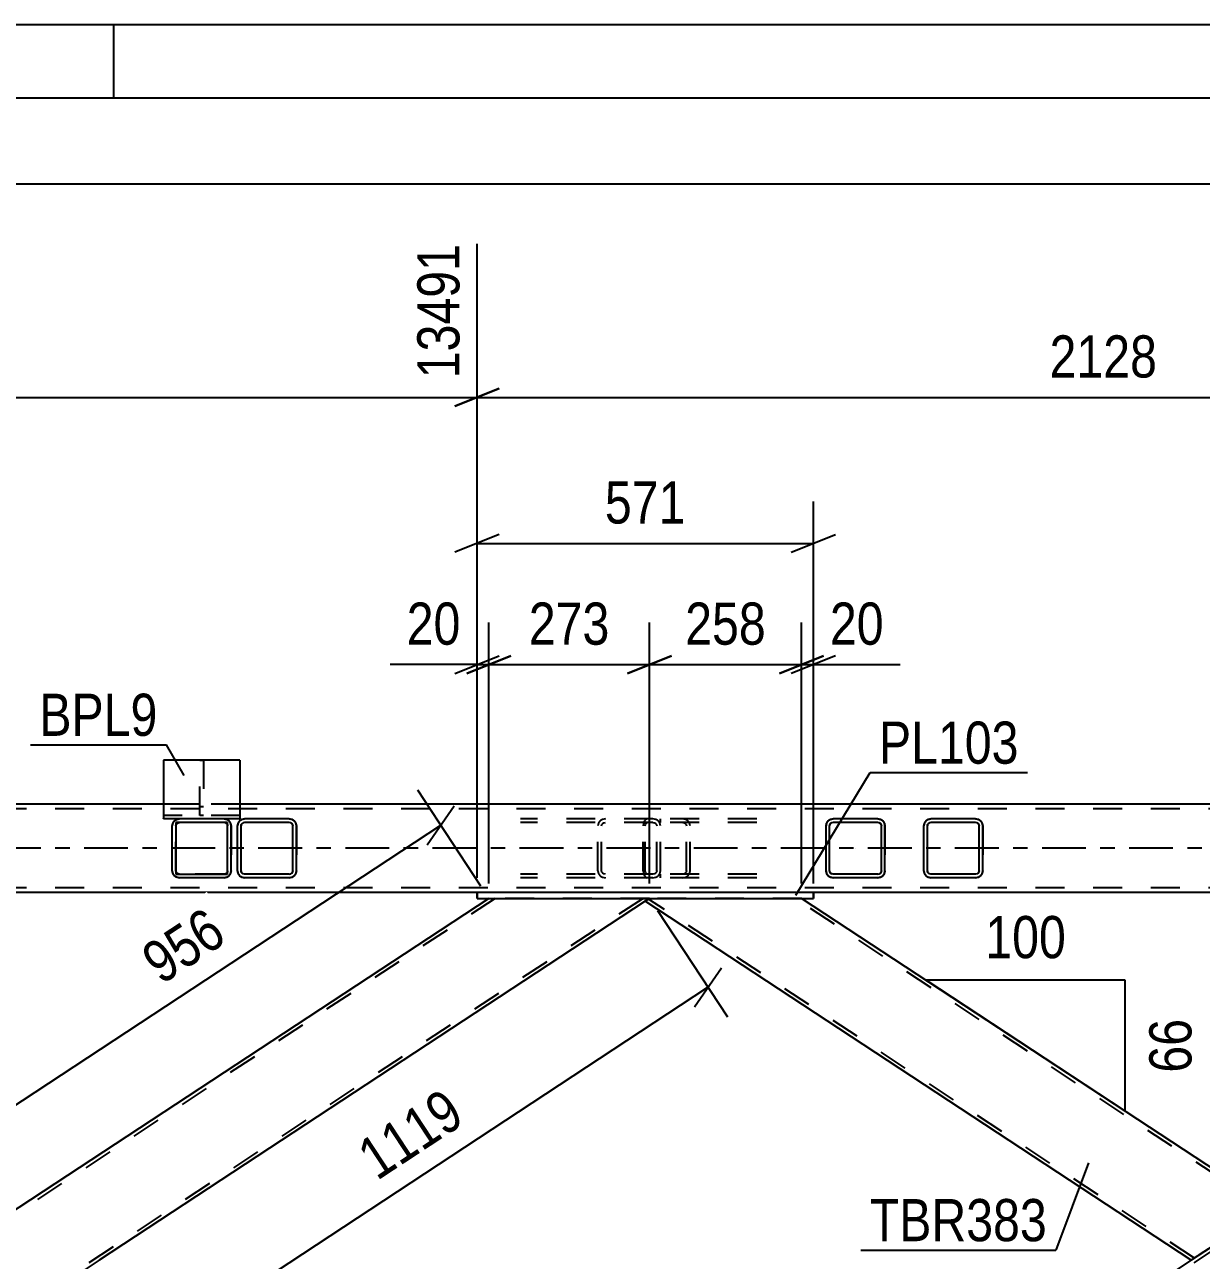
# Model space of a CAD drawing. Header units: millimetres. Extents: x -857 to 332, y -866 to -25.
# Drawn here: x -303.7 to -223.7, y -109 to -25.1 of the extents above; entities that cross this region are included whole.
import ezdxf

# ---------------------------------------------------------------- set-up
doc = ezdxf.new("R2010")
doc.units = ezdxf.units.MM
doc.linetypes.add('DXK_LINE_DOT2', pattern=[3.9198, 1.9599, -1.9599])
doc.linetypes.add('DXK_LINE_DOT3', pattern=[5.9187, 2.979, -0.9799, 0.9799, -0.9799])
doc.styles.add('Arial Narrow', font='ARIALN.TTF', dxfattribs={"height": 0.2})

# ---------------------------------------------------------------- blocks, each defined once
blk = doc.blocks.new('Unknown-570388934-1134')
at = {"color": 5, "linetype": 'Continuous'}
for p, q in [((332.353, -25.051), (-856.647, -25.051)), ((-297.647, -30.051), (-297.647, -25.051)), ((327.353, -30.051), (-851.647, -30.051))]:
    blk.add_line(p, q, dxfattribs=at)
blk = doc.blocks.new('Part-570388934-11995 - 11942')
at = {"color": 2, "linetype": 'Continuous'}
for p, q in [((-289.071, -75.03), (-294.271, -75.03)), ((-294.271, -75.03), (-294.271, -79.03)), ((-289.071, -75.03), (-289.071, -79.03)), ((-293.192, -79.03), (-294.271, -79.03)), ((-289.071, -79.03), (-290.149, -79.03)), ((-289.071, -79.03), (-289.071, -79.03))]:
    blk.add_line(p, q, dxfattribs=at)
at = {"color": 7, "linetype": 'DXK_LINE_DOT2'}
for p, q in [((-289.071, -78.79), (-294.271, -78.79)), ((-294.271, -78.79), (-294.271, -78.806)), ((-294.271, -78.806), (-294.271, -79.01)), ((-289.071, -78.79), (-289.071, -78.79)), ((-289.071, -78.79), (-289.071, -79.01)), ((-294.271, -79.03), (-294.271, -79.01)), ((-290.149, -79.03), (-293.192, -79.03)), ((-289.071, -79.03), (-289.071, -79.01)), ((-289.071, -79.03), (-289.071, -79.03))]:
    blk.add_line(p, q, dxfattribs=at)
blk = doc.blocks.new('Part-570388934-12036 - 11942')
at = {"color": 2, "linetype": 'Continuous'}
for p, q in [((-289.201, -79.326), (-289.237, -79.509)), ((-289.237, -82.549), (-289.237, -79.509)), ((-289.237, -79.509), (-289.237, -79.509)), ((-288.997, -79.509), (-288.979, -79.417)), ((-288.997, -82.549), (-288.997, -79.509)), ((-288.997, -79.509), (-288.997, -79.509)), ((-288.979, -79.417), (-288.927, -79.34)), ((-288.757, -79.029), (-288.941, -79.066)), ((-288.849, -79.288), (-288.927, -79.34)), ((-288.757, -79.269), (-288.849, -79.288)), ((-285.717, -79.029), (-288.757, -79.029)), ((-285.717, -79.269), (-288.757, -79.269)), ((-285.533, -79.066), (-285.717, -79.029)), ((-285.625, -79.288), (-285.717, -79.269)), ((-285.625, -79.288), (-285.547, -79.34)), ((-285.547, -79.34), (-285.495, -79.417)), ((-285.495, -79.417), (-285.477, -79.509)), ((-285.477, -82.549), (-285.477, -79.509)), ((-285.477, -79.509), (-285.477, -79.509)), ((-285.237, -79.509), (-285.274, -79.326)), ((-285.237, -82.549), (-285.237, -79.509)), ((-285.237, -79.509), (-285.237, -79.509)), ((-289.237, -82.549), (-289.237, -82.549)), ((-289.237, -82.549), (-289.201, -82.733)), ((-288.997, -82.549), (-288.997, -82.549)), ((-288.979, -82.641), (-288.997, -82.549)), ((-288.927, -82.719), (-288.979, -82.641)), ((-288.941, -82.993), (-288.757, -83.029)), ((-288.849, -82.771), (-288.927, -82.719)), ((-288.757, -82.789), (-288.849, -82.771)), ((-285.717, -82.789), (-288.757, -82.789)), ((-285.717, -83.029), (-288.757, -83.029)), ((-285.717, -82.789), (-285.625, -82.771)), ((-285.717, -83.029), (-285.533, -82.993)), ((-285.625, -82.771), (-285.547, -82.719)), ((-285.495, -82.641), (-285.547, -82.719)), ((-285.477, -82.549), (-285.495, -82.641)), ((-285.477, -82.549), (-285.477, -82.549)), ((-285.274, -82.733), (-285.237, -82.549)), ((-285.237, -82.549), (-285.237, -82.549))]:
    blk.add_line(p, q, dxfattribs=at)
at = {"color": 7, "linetype": 'DXK_LINE_DOT2'}
for p, q in [((-289.237, -79.509), (-289.201, -79.326)), ((-289.237, -82.549), (-289.237, -79.509)), ((-288.979, -79.417), (-288.997, -79.509)), ((-288.997, -82.549), (-288.997, -79.509)), ((-288.927, -79.34), (-288.979, -79.417)), ((-288.941, -79.066), (-288.757, -79.029)), ((-288.849, -79.288), (-288.849, -79.288)), ((-288.757, -79.269), (-288.757, -79.269)), ((-285.717, -79.029), (-285.533, -79.066)), ((-285.625, -79.288), (-285.625, -79.288)), ((-285.547, -79.34), (-285.625, -79.288)), ((-285.495, -79.417), (-285.547, -79.34)), ((-285.477, -79.509), (-285.495, -79.417)), ((-285.477, -82.549), (-285.477, -79.509)), ((-285.274, -79.326), (-285.237, -79.509)), ((-285.237, -79.509), (-285.237, -82.549)), ((-289.201, -82.733), (-289.237, -82.549)), ((-288.997, -82.549), (-288.979, -82.641)), ((-288.979, -82.641), (-288.927, -82.719)), ((-288.757, -83.029), (-288.941, -82.993)), ((-288.927, -82.719), (-288.849, -82.771)), ((-288.757, -82.789), (-288.757, -82.789)), ((-285.533, -82.993), (-285.717, -83.029)), ((-285.625, -82.771), (-285.625, -82.771)), ((-285.547, -82.719), (-285.495, -82.641)), ((-285.547, -82.719), (-285.547, -82.719)), ((-285.495, -82.641), (-285.477, -82.549)), ((-285.237, -82.549), (-285.274, -82.733))]:
    blk.add_line(p, q, dxfattribs=at)
at = {"color": 7, "linetype": 'DXK_LINE_DOT3'}
blk.add_line((-287.237, -81.029), (-287.237, -81.029), dxfattribs=at)
at = {"color": 2, "linetype": 'Continuous'}
for centre, start, end in [((-288.757, -79.509), 112.5, 157.5), ((-285.717, -79.509), 22.5, 67.5), ((-288.757, -82.549), 202.5, 247.5), ((-285.717, -82.549), 292.5, 337.5)]:
    blk.add_arc(centre, 0.48, start, end, dxfattribs=at)
at = {"color": 7, "linetype": 'DXK_LINE_DOT2'}
for centre, start, end in [((-288.757, -79.509), 112.5, 157.5), ((-285.717, -79.509), 22.5, 67.5), ((-288.757, -82.549), 202.5, 247.5), ((-285.717, -82.549), 292.5, 337.5)]:
    blk.add_arc(centre, 0.48, start, end, dxfattribs=at)
blk = doc.blocks.new('Part-570388934-12037 - 11942')
at = {"color": 2, "linetype": 'Continuous'}
for p, q in [((-242.553, -79.326), (-242.59, -79.509)), ((-242.59, -82.549), (-242.59, -79.509)), ((-242.59, -79.509), (-242.59, -79.509)), ((-242.35, -79.509), (-242.332, -79.418)), ((-242.35, -82.549), (-242.35, -79.509)), ((-242.35, -79.509), (-242.35, -79.509)), ((-242.332, -79.418), (-242.28, -79.34)), ((-242.11, -79.029), (-242.294, -79.066)), ((-242.28, -79.34), (-242.202, -79.288)), ((-242.11, -79.269), (-242.202, -79.288)), ((-239.07, -79.029), (-242.11, -79.029)), ((-239.07, -79.269), (-242.11, -79.269)), ((-238.886, -79.066), (-239.07, -79.029)), ((-238.978, -79.288), (-239.07, -79.269)), ((-238.978, -79.288), (-238.9, -79.34)), ((-238.9, -79.34), (-238.848, -79.418)), ((-238.848, -79.418), (-238.83, -79.509)), ((-238.83, -82.549), (-238.83, -79.509)), ((-238.83, -79.509), (-238.83, -79.509)), ((-238.59, -79.509), (-238.626, -79.326)), ((-238.59, -82.549), (-238.59, -79.509)), ((-238.59, -79.509), (-238.59, -79.509)), ((-242.59, -82.549), (-242.59, -82.549)), ((-242.59, -82.549), (-242.553, -82.733)), ((-242.35, -82.549), (-242.35, -82.549)), ((-242.332, -82.641), (-242.35, -82.549)), ((-242.28, -82.719), (-242.332, -82.641)), ((-242.294, -82.993), (-242.11, -83.029)), ((-242.202, -82.771), (-242.28, -82.719)), ((-242.11, -82.789), (-242.202, -82.771)), ((-239.07, -82.789), (-242.11, -82.789)), ((-239.07, -83.029), (-242.11, -83.029)), ((-238.978, -82.771), (-239.07, -82.789)), ((-239.07, -83.029), (-238.886, -82.993)), ((-238.9, -82.719), (-238.978, -82.771)), ((-238.848, -82.641), (-238.9, -82.719)), ((-238.83, -82.549), (-238.848, -82.641)), ((-238.83, -82.549), (-238.83, -82.549)), ((-238.626, -82.733), (-238.59, -82.549)), ((-238.59, -82.549), (-238.59, -82.549))]:
    blk.add_line(p, q, dxfattribs=at)
at = {"color": 7, "linetype": 'DXK_LINE_DOT2'}
for p, q in [((-242.59, -79.509), (-242.553, -79.326)), ((-242.59, -82.549), (-242.59, -79.509)), ((-242.332, -79.418), (-242.35, -79.509)), ((-242.35, -82.549), (-242.35, -79.509)), ((-242.28, -79.34), (-242.332, -79.418)), ((-242.294, -79.066), (-242.11, -79.029)), ((-242.202, -79.288), (-242.28, -79.34)), ((-242.11, -79.269), (-242.11, -79.269)), ((-239.07, -79.029), (-238.886, -79.066)), ((-238.978, -79.288), (-238.978, -79.288)), ((-238.9, -79.34), (-238.978, -79.288)), ((-238.848, -79.418), (-238.9, -79.34)), ((-238.83, -79.509), (-238.848, -79.418)), ((-238.83, -82.549), (-238.83, -79.509)), ((-238.626, -79.326), (-238.59, -79.509)), ((-238.59, -79.509), (-238.59, -82.549)), ((-242.553, -82.733), (-242.59, -82.549)), ((-242.35, -82.549), (-242.332, -82.641)), ((-242.332, -82.641), (-242.28, -82.719)), ((-242.11, -83.029), (-242.294, -82.993)), ((-242.28, -82.719), (-242.202, -82.771)), ((-242.11, -82.789), (-242.11, -82.789)), ((-238.886, -82.993), (-239.07, -83.029)), ((-238.978, -82.771), (-238.9, -82.719)), ((-238.978, -82.771), (-238.978, -82.771)), ((-238.9, -82.719), (-238.848, -82.641)), ((-238.848, -82.641), (-238.83, -82.549)), ((-238.59, -82.549), (-238.626, -82.733))]:
    blk.add_line(p, q, dxfattribs=at)
at = {"color": 2, "linetype": 'Continuous'}
for centre, start, end in [((-242.11, -79.509), 112.5, 157.5), ((-239.07, -79.509), 22.5, 67.5), ((-242.11, -82.549), 202.5, 247.5), ((-239.07, -82.549), 292.5, 337.5)]:
    blk.add_arc(centre, 0.48, start, end, dxfattribs=at)
at = {"color": 7, "linetype": 'DXK_LINE_DOT2'}
for centre, start, end in [((-242.11, -79.509), 112.5, 157.5), ((-239.07, -79.509), 22.5, 67.5), ((-242.11, -82.549), 202.5, 247.5), ((-239.07, -82.549), 292.5, 337.5)]:
    blk.add_arc(centre, 0.48, start, end, dxfattribs=at)
blk = doc.blocks.new('Part-570388934-12042 - 11942')
at = {"color": 2, "linetype": 'Continuous'}
for p, q in [((-289.911, -79.269), (-293.431, -79.269)), ((-293.431, -79.269), (-293.431, -82.789)), ((-289.911, -82.789), (-289.911, -79.269)), ((-293.431, -82.789), (-289.911, -82.789))]:
    blk.add_line(p, q, dxfattribs=at)
blk = doc.blocks.new('Part-570388934-12085 - 11942')
at = {"color": 2, "linetype": 'Continuous'}
for p, q in [((-293.634, -79.326), (-293.671, -79.509)), ((-293.671, -82.549), (-293.671, -79.509)), ((-293.671, -79.509), (-293.671, -79.509)), ((-293.191, -79.029), (-293.374, -79.066)), ((-290.151, -79.029), (-293.191, -79.029)), ((-289.967, -79.066), (-290.151, -79.029)), ((-289.671, -79.509), (-289.707, -79.326)), ((-289.671, -82.549), (-289.671, -79.509)), ((-289.671, -79.509), (-289.671, -79.509)), ((-293.671, -82.549), (-293.671, -82.549)), ((-293.671, -82.549), (-293.634, -82.733)), ((-293.374, -82.993), (-293.191, -83.029)), ((-290.151, -83.029), (-293.191, -83.029)), ((-290.151, -83.029), (-289.967, -82.993)), ((-289.707, -82.733), (-289.671, -82.549)), ((-289.671, -82.549), (-289.671, -82.549))]:
    blk.add_line(p, q, dxfattribs=at)
at = {"color": 7, "linetype": 'DXK_LINE_DOT2'}
for p, q in [((-293.671, -79.509), (-293.634, -79.326)), ((-293.671, -82.549), (-293.671, -79.509)), ((-293.431, -79.509), (-293.412, -79.418)), ((-293.412, -79.418), (-293.431, -79.509)), ((-293.431, -82.549), (-293.431, -79.509)), ((-293.431, -79.509), (-293.431, -79.509)), ((-293.431, -82.549), (-293.431, -79.509)), ((-293.412, -79.418), (-293.36, -79.34)), ((-293.36, -79.34), (-293.412, -79.418)), ((-293.374, -79.066), (-293.191, -79.029)), ((-293.36, -79.34), (-293.282, -79.288)), ((-293.282, -79.288), (-293.36, -79.34)), ((-293.282, -79.288), (-293.191, -79.269)), ((-290.151, -79.269), (-293.191, -79.269)), ((-290.151, -79.029), (-289.967, -79.066)), ((-290.059, -79.288), (-290.151, -79.269)), ((-290.059, -79.288), (-289.981, -79.34)), ((-289.981, -79.34), (-290.059, -79.288)), ((-289.981, -79.34), (-289.929, -79.418)), ((-289.929, -79.418), (-289.981, -79.34)), ((-289.929, -79.418), (-289.911, -79.509)), ((-289.911, -79.509), (-289.929, -79.418)), ((-289.911, -82.549), (-289.911, -79.509)), ((-289.911, -79.509), (-289.911, -79.509)), ((-289.911, -82.549), (-289.911, -79.509)), ((-289.707, -79.326), (-289.671, -79.509)), ((-289.671, -79.509), (-289.671, -82.549)), ((-293.634, -82.733), (-293.671, -82.549)), ((-293.431, -82.549), (-293.431, -82.549)), ((-293.412, -82.641), (-293.431, -82.549)), ((-293.431, -82.549), (-293.412, -82.641)), ((-293.36, -82.719), (-293.412, -82.641)), ((-293.412, -82.641), (-293.36, -82.719)), ((-293.191, -83.029), (-293.374, -82.993)), ((-293.282, -82.771), (-293.36, -82.719)), ((-293.36, -82.719), (-293.282, -82.771)), ((-293.191, -82.789), (-293.282, -82.771)), ((-290.151, -82.789), (-293.191, -82.789)), ((-290.059, -82.771), (-290.151, -82.789)), ((-289.967, -82.993), (-290.151, -83.029)), ((-289.981, -82.719), (-290.059, -82.771)), ((-290.059, -82.771), (-289.981, -82.719)), ((-289.929, -82.641), (-289.981, -82.719)), ((-289.981, -82.719), (-289.929, -82.641)), ((-289.911, -82.549), (-289.929, -82.641)), ((-289.929, -82.641), (-289.911, -82.549)), ((-289.911, -82.549), (-289.911, -82.549)), ((-289.671, -82.549), (-289.707, -82.733))]:
    blk.add_line(p, q, dxfattribs=at)
at = {"color": 7, "linetype": 'DXK_LINE_DOT3'}
blk.add_line((-291.671, -81.029), (-291.671, -81.029), dxfattribs=at)
at = {"color": 2, "linetype": 'Continuous'}
for centre, start, end in [((-293.191, -79.509), 112.5, 157.5), ((-290.151, -79.509), 22.5, 67.5), ((-293.191, -82.549), 202.5, 247.5), ((-290.151, -82.549), 292.5, 337.5)]:
    blk.add_arc(centre, 0.48, start, end, dxfattribs=at)
at = {"color": 7, "linetype": 'DXK_LINE_DOT2'}
for centre, start, end in [((-293.191, -79.509), 112.5, 157.5), ((-290.151, -79.509), 22.5, 67.5), ((-293.191, -82.549), 202.5, 247.5), ((-290.151, -82.549), 292.5, 337.5)]:
    blk.add_arc(centre, 0.48, start, end, dxfattribs=at)
blk = doc.blocks.new('Part-570388934-12153 - 11942')
at = {"color": 2, "linetype": 'Continuous'}
for p, q in [((-272.957, -84.429), (-272.957, -84.029)), ((-272.957, -84.029), (-272.957, -84.029)), ((-250.1, -84.029), (-272.957, -84.029)), ((-272.957, -84.429), (-272.957, -84.429)), ((-272.957, -84.429), (-250.1, -84.429)), ((-250.1, -84.029), (-250.1, -84.429))]:
    blk.add_line(p, q, dxfattribs=at)
at = {"color": 7, "linetype": 'DXK_LINE_DOT2'}
for p, q in [((-272.957, -84.029), (-272.957, -84.429)), ((-250.1, -84.029), (-250.1, -84.029)), ((-250.1, -84.429), (-250.1, -84.029)), ((-250.1, -84.429), (-250.1, -84.429))]:
    blk.add_line(p, q, dxfattribs=at)
blk = doc.blocks.new('Part-570388934-12427 - 11942')
at = {"color": 7, "linetype": 'DXK_LINE_DOT2'}
for p, q in [((-261.637, -79.326), (-261.658, -79.509)), ((-261.658, -82.549), (-261.658, -79.509)), ((-261.579, -79.17), (-261.637, -79.326)), ((-261.492, -79.066), (-261.579, -79.17)), ((-261.523, -79.509), (-261.513, -79.417)), ((-261.523, -82.549), (-261.523, -79.509)), ((-261.513, -79.417), (-261.484, -79.34)), ((-261.389, -79.029), (-261.492, -79.066)), ((-261.484, -79.34), (-261.44, -79.288)), ((-261.44, -79.288), (-261.389, -79.269)), ((-253.946, -79.029), (-261.389, -79.029)), ((-253.946, -79.269), (-261.389, -79.269)), ((-260.491, -79.269), (-260.491, -79.029)), ((-258.789, -79.066), (-258.982, -79.029)), ((-258.982, -79.269), (-258.885, -79.288)), ((-258.885, -79.288), (-258.804, -79.34)), ((-258.804, -79.34), (-258.749, -79.417)), ((-258.749, -79.417), (-258.73, -79.509)), ((-258.73, -82.549), (-258.73, -79.509)), ((-258.478, -79.509), (-258.516, -79.326)), ((-258.478, -82.549), (-258.478, -79.509)), ((-261.658, -82.549), (-261.637, -82.733)), ((-261.637, -82.733), (-261.579, -82.889)), ((-261.579, -82.889), (-261.492, -82.993)), ((-261.513, -82.641), (-261.523, -82.549)), ((-261.484, -82.719), (-261.513, -82.641)), ((-261.492, -82.993), (-261.389, -83.029)), ((-261.44, -82.771), (-261.484, -82.719)), ((-261.389, -82.789), (-261.44, -82.771)), ((-253.946, -82.789), (-261.389, -82.789)), ((-253.946, -83.029), (-261.389, -83.029)), ((-260.491, -83.029), (-260.491, -82.789)), ((-258.885, -82.771), (-258.982, -82.789)), ((-258.982, -83.029), (-258.789, -82.993)), ((-258.804, -82.719), (-258.885, -82.771)), ((-258.749, -82.641), (-258.804, -82.719)), ((-258.73, -82.549), (-258.749, -82.641)), ((-258.516, -82.733), (-258.478, -82.549))]:
    blk.add_line(p, q, dxfattribs=at)
for centre, start, end in [((-258.967, -79.525), 23.89517, 68.84872), ((-258.967, -82.533), 291.15128, 336.10483)]:
    blk.add_arc(centre, 0.492, start, end, dxfattribs=at)
blk = doc.blocks.new('Part-570388934-12405 - 11942')
at = {"color": 7, "linetype": 'DXK_LINE_DOT2'}
for p, q in [((-186.585, -84.429), (-262.9, -134.628)), ((-176.541, -84.429), (-252.856, -134.628)), ((-176.104, -84.429), (-187.022, -84.429)), ((-187.022, -84.429), (-187.022, -84.429)), ((-176.104, -84.429), (-176.104, -84.429)), ((-176.104, -84.429), (-176.104, -84.429)), ((-218.961, -105.438), (-224.42, -109.029)), ((-213.502, -109.029), (-218.961, -112.62)), ((-261.528, -133.438), (-263.337, -134.628)), ((-263.337, -134.628), (-263.337, -134.628)), ((-263.337, -134.628), (-252.419, -134.628))]:
    blk.add_line(p, q, dxfattribs=at)
at = {"color": 2, "linetype": 'Continuous'}
for p, q in [((-187.022, -84.429), (-218.961, -105.438)), ((-176.104, -84.429), (-213.502, -109.029)), ((-224.42, -109.029), (-261.528, -133.438)), ((-218.961, -112.62), (-252.419, -134.628))]:
    blk.add_line(p, q, dxfattribs=at)
blk = doc.blocks.new('Part-570388934-12272 - 11942')
at = {"color": 2, "linetype": 'Continuous'}
for p, q in [((-261.528, -84.62), (-261.495, -84.598)), ((-224.42, -109.029), (-261.528, -84.62)), ((-261.239, -84.429), (-261.495, -84.598)), ((-261.253, -84.429), (-261.293, -84.465)), ((-218.961, -105.438), (-250.9, -84.429)), ((-218.961, -105.438), (-224.42, -109.029))]:
    blk.add_line(p, q, dxfattribs=at)
at = {"color": 7, "linetype": 'DXK_LINE_DOT2'}
for p, q in [((-261.495, -84.598), (-261.528, -84.62)), ((-224.201, -108.885), (-261.31, -84.476)), ((-250.9, -84.429), (-261.253, -84.429)), ((-261.253, -84.429), (-261.253, -84.429)), ((-261.239, -84.429), (-261.239, -84.429)), ((-219.179, -105.582), (-251.336, -84.429)), ((-219.397, -105.725), (-219.397, -105.725)), ((-219.397, -105.725), (-219.397, -105.725)), ((-219.23, -105.616), (-219.179, -105.582)), ((-219.179, -105.582), (-219.23, -105.616)), ((-219.23, -105.616), (-219.23, -105.616)), ((-219.089, -105.522), (-219.089, -105.522)), ((-218.994, -105.46), (-218.994, -105.46))]:
    blk.add_line(p, q, dxfattribs=at)
blk = doc.blocks.new('Part-570388934-12418 - 11942')
at = {"color": 7, "linetype": 'DXK_LINE_DOT2'}
for p, q in [((-261.001, -79.029), (-270.016, -79.029)), ((-261.001, -79.269), (-270.016, -79.269)), ((-264.708, -79.326), (-264.747, -79.509)), ((-264.747, -82.549), (-264.747, -79.509)), ((-264.492, -79.509), (-264.472, -79.417)), ((-264.492, -82.549), (-264.492, -79.509)), ((-264.472, -79.417), (-264.417, -79.34)), ((-264.237, -79.029), (-264.432, -79.066)), ((-264.417, -79.34), (-264.334, -79.288)), ((-264.334, -79.288), (-264.237, -79.269)), ((-260.806, -79.066), (-261.001, -79.029)), ((-261.001, -79.269), (-260.904, -79.288)), ((-260.904, -79.288), (-260.821, -79.34)), ((-260.821, -79.34), (-260.765, -79.417)), ((-260.765, -79.417), (-260.746, -79.509)), ((-260.746, -82.549), (-260.746, -79.509)), ((-260.491, -79.509), (-260.529, -79.326)), ((-260.491, -82.549), (-260.491, -79.509)), ((-261.001, -82.789), (-270.016, -82.789)), ((-261.001, -83.029), (-270.016, -83.029)), ((-264.747, -82.549), (-264.708, -82.733)), ((-264.472, -82.641), (-264.492, -82.549)), ((-264.417, -82.719), (-264.472, -82.641)), ((-264.432, -82.993), (-264.237, -83.029)), ((-264.334, -82.771), (-264.417, -82.719)), ((-264.237, -82.789), (-264.334, -82.771)), ((-260.904, -82.771), (-261.001, -82.789)), ((-261.001, -83.029), (-260.806, -82.993)), ((-260.821, -82.719), (-260.904, -82.771)), ((-260.765, -82.641), (-260.821, -82.719)), ((-260.746, -82.549), (-260.765, -82.641)), ((-260.529, -82.733), (-260.491, -82.549))]:
    blk.add_line(p, q, dxfattribs=at)
for centre, start, end in [((-264.256, -79.53), 110.75832, 155.68004), ((-260.982, -79.53), 24.31996, 69.24168), ((-264.256, -82.528), 204.31996, 249.24168), ((-260.982, -82.528), 290.75832, 335.68004)]:
    blk.add_arc(centre, 0.496, start, end, dxfattribs=at)
blk = doc.blocks.new('Part-570388934-12457 - 11942')
at = {"color": 2, "linetype": 'Continuous'}
for p, q in [((-249.201, -79.326), (-249.237, -79.509)), ((-249.237, -82.549), (-249.237, -79.509)), ((-249.237, -79.509), (-249.237, -79.509)), ((-248.997, -79.509), (-248.979, -79.417)), ((-248.997, -82.549), (-248.997, -79.509)), ((-248.997, -79.509), (-248.997, -79.509)), ((-248.979, -79.417), (-248.927, -79.34)), ((-248.757, -79.029), (-248.941, -79.066)), ((-248.849, -79.288), (-248.927, -79.34)), ((-248.757, -79.269), (-248.849, -79.288)), ((-245.717, -79.029), (-248.757, -79.029)), ((-245.717, -79.269), (-248.757, -79.269)), ((-245.533, -79.066), (-245.717, -79.029)), ((-245.625, -79.288), (-245.717, -79.269)), ((-245.625, -79.288), (-245.547, -79.34)), ((-245.547, -79.34), (-245.495, -79.417)), ((-245.495, -79.417), (-245.477, -79.509)), ((-245.477, -82.549), (-245.477, -79.509)), ((-245.477, -79.509), (-245.477, -79.509)), ((-245.237, -79.509), (-245.274, -79.326)), ((-245.237, -82.549), (-245.237, -79.509)), ((-245.237, -79.509), (-245.237, -79.509)), ((-249.237, -82.549), (-249.237, -82.549)), ((-249.237, -82.549), (-249.201, -82.733)), ((-248.997, -82.549), (-248.997, -82.549)), ((-248.979, -82.641), (-248.997, -82.549)), ((-248.927, -82.719), (-248.979, -82.641)), ((-248.941, -82.993), (-248.757, -83.029)), ((-248.849, -82.771), (-248.927, -82.719)), ((-248.757, -82.789), (-248.849, -82.771)), ((-245.717, -82.789), (-248.757, -82.789)), ((-245.717, -83.029), (-248.757, -83.029)), ((-245.717, -82.789), (-245.625, -82.771)), ((-245.717, -83.029), (-245.533, -82.993)), ((-245.625, -82.771), (-245.547, -82.719)), ((-245.495, -82.641), (-245.547, -82.719)), ((-245.477, -82.549), (-245.495, -82.641)), ((-245.477, -82.549), (-245.477, -82.549)), ((-245.274, -82.733), (-245.237, -82.549)), ((-245.237, -82.549), (-245.237, -82.549))]:
    blk.add_line(p, q, dxfattribs=at)
at = {"color": 7, "linetype": 'DXK_LINE_DOT2'}
for p, q in [((-249.237, -79.509), (-249.201, -79.326)), ((-249.237, -82.549), (-249.237, -79.509)), ((-248.979, -79.417), (-248.997, -79.509)), ((-248.997, -82.549), (-248.997, -79.509)), ((-248.927, -79.34), (-248.979, -79.417)), ((-248.941, -79.066), (-248.757, -79.029)), ((-248.849, -79.288), (-248.849, -79.288)), ((-248.757, -79.269), (-248.757, -79.269)), ((-245.717, -79.029), (-245.533, -79.066)), ((-245.625, -79.288), (-245.625, -79.288)), ((-245.547, -79.34), (-245.625, -79.288)), ((-245.495, -79.417), (-245.547, -79.34)), ((-245.477, -79.509), (-245.495, -79.417)), ((-245.477, -82.549), (-245.477, -79.509)), ((-245.274, -79.326), (-245.237, -79.509)), ((-245.237, -79.509), (-245.237, -82.549)), ((-249.201, -82.733), (-249.237, -82.549)), ((-248.997, -82.549), (-248.979, -82.641)), ((-248.979, -82.641), (-248.927, -82.719)), ((-248.757, -83.029), (-248.941, -82.993)), ((-248.927, -82.719), (-248.849, -82.771)), ((-248.757, -82.789), (-248.757, -82.789)), ((-245.533, -82.993), (-245.717, -83.029)), ((-245.625, -82.771), (-245.625, -82.771)), ((-245.547, -82.719), (-245.495, -82.641)), ((-245.547, -82.719), (-245.547, -82.719)), ((-245.495, -82.641), (-245.477, -82.549)), ((-245.237, -82.549), (-245.274, -82.733))]:
    blk.add_line(p, q, dxfattribs=at)
at = {"color": 7, "linetype": 'DXK_LINE_DOT3'}
blk.add_line((-247.237, -81.029), (-247.237, -81.029), dxfattribs=at)
at = {"color": 2, "linetype": 'Continuous'}
for centre, start, end in [((-248.757, -79.509), 112.5, 157.5), ((-245.717, -79.509), 22.5, 67.5), ((-248.757, -82.549), 202.5, 247.5), ((-245.717, -82.549), 292.5, 337.5)]:
    blk.add_arc(centre, 0.48, start, end, dxfattribs=at)
at = {"color": 7, "linetype": 'DXK_LINE_DOT2'}
for centre, start, end in [((-248.757, -79.509), 112.5, 157.5), ((-245.717, -79.509), 22.5, 67.5), ((-248.757, -82.549), 202.5, 247.5), ((-245.717, -82.549), 292.5, 337.5)]:
    blk.add_arc(centre, 0.48, start, end, dxfattribs=at)
blk = doc.blocks.new('Part-570388934-12494 - 11942')
at = {"color": 7, "linetype": 'DXK_LINE_DOT2'}
for p, q in [((-271.72, -84.429), (-348.035, -134.628)), ((-261.675, -84.429), (-337.991, -134.628)), ((-261.239, -84.429), (-272.157, -84.429)), ((-272.157, -84.429), (-272.157, -84.429)), ((-261.239, -84.429), (-261.528, -84.62)), ((-261.239, -84.429), (-261.239, -84.429)), ((-304.096, -105.438), (-309.555, -109.029)), ((-298.637, -109.029), (-304.096, -112.62)), ((-348.472, -134.628), (-346.663, -133.438)), ((-348.472, -134.628), (-348.472, -134.628)), ((-348.472, -134.628), (-337.554, -134.628))]:
    blk.add_line(p, q, dxfattribs=at)
at = {"color": 2, "linetype": 'Continuous'}
for p, q in [((-272.157, -84.429), (-304.096, -105.438)), ((-261.528, -84.62), (-298.637, -109.029)), ((-309.555, -109.029), (-346.663, -133.438)), ((-304.096, -112.62), (-337.554, -134.628))]:
    blk.add_line(p, q, dxfattribs=at)
blk = doc.blocks.new('Part-570388934-12505 - 11942')
at = {"color": 7, "linetype": 'DXK_LINE_DOT2'}
for p, q in [((-154.637, -78.029), (-778.334, -78.029)), ((-289.071, -78.029), (-294.271, -78.029)), ((-154.637, -78.349), (-812.613, -78.349)), ((-154.637, -83.709), (-812.613, -83.709)), ((-250.1, -84.029), (-272.957, -84.029))]:
    blk.add_line(p, q, dxfattribs=at)
at = {"color": 2, "linetype": 'Continuous'}
for p, q in [((-294.271, -78.029), (-442.312, -78.029)), ((-154.637, -78.029), (-289.071, -78.029)), ((-272.957, -84.029), (-335.235, -84.029)), ((-187.822, -84.029), (-250.1, -84.029))]:
    blk.add_line(p, q, dxfattribs=at)
at = {"color": 7, "linetype": 'DXK_LINE_DOT3'}
blk.add_line((-154.637, -81.029), (-812.613, -81.029), dxfattribs=at)
blk = doc.blocks.new('Part-570388934-12515 - 11942')
at = {"color": 7, "linetype": 'DXK_LINE_DOT2'}
for p, q in [((-291.789, -78.79), (-291.789, -75.03)), ((-291.789, -75.03), (-291.549, -75.03)), ((-291.549, -75.03), (-291.549, -78.79)), ((-291.789, -78.19), (-291.549, -78.19)), ((-291.549, -78.79), (-291.789, -78.79))]:
    blk.add_line(p, q, dxfattribs=at)
blk = doc.blocks.new('StraightDimension-570388934-13016 - 11942')
at = {"color": 7, "linetype": 'Continuous'}
for p, q in [((-272.706, -83.594), (-276.994, -77.075)), ((-276.351, -80.782), (-274.504, -78.131)), ((-307.367, -100.465), (-275.428, -79.456)), ((-304.645, -104.603), (-308.933, -98.084)), ((-306.443, -99.14), (-308.29, -101.791))]:
    blk.add_line(p, q, dxfattribs=at)
at = {"color": 0}
blk.add_wipeout([(-289.017, -87.498), (-291.325, -83.989), (-296.91, -87.662), (-294.602, -91.171)], dxfattribs=at)
at = {"color": 3, "style": 'Arial Narrow'}
blk.add_text('956', height=2.8633, rotation=33.33468, dxfattribs=at).set_placement((-294.43, -90.34))
blk = doc.blocks.new('AngleDimension-570388934-12569 - 11942')
at = {"color": 7, "linetype": 'Continuous'}
for p, q in [((-238.55, -92.553), (-242.438, -89.995)), ((-228.903, -89.995), (-242.438, -89.995)), ((-228.903, -98.898), (-242.438, -89.995)), ((-228.903, -98.898), (-228.903, -89.995))]:
    blk.add_line(p, q, dxfattribs=at)
at = {"color": 0}
for points in [[(-232.328, -89.095), (-232.328, -84.895), (-239.013, -84.895), (-239.013, -89.095)], [(-223.803, -92.019), (-228.003, -92.019), (-228.003, -96.875), (-223.803, -96.875)]]:
    blk.add_wipeout(points, dxfattribs=at)
at = {"color": 3, "style": 'Arial Narrow'}
blk.add_text('100', height=2.8633, dxfattribs=at).set_placement((-238.413, -88.495))
blk.add_text('66', height=2.8633, rotation=90.00021, dxfattribs=at).set_placement((-224.403, -96.275))
blk = doc.blocks.new('StraightDimension-570388934-13070 - 11942')
at = {"color": 7, "linetype": 'Continuous'}
for p, q in [((-261.239, -83.429), (-261.239, -65.688)), ((-250.9, -83.429), (-250.9, -65.688)), ((-262.739, -69.138), (-259.739, -67.938)), ((-249.4, -67.938), (-252.4, -69.138)), ((-261.239, -68.538), (-250.9, -68.538))]:
    blk.add_line(p, q, dxfattribs=at)
at = {"color": 0}
blk.add_wipeout([(-252.727, -67.788), (-252.727, -63.588), (-259.411, -63.588), (-259.411, -67.788)], dxfattribs=at)
at = {"color": 3, "style": 'Arial Narrow'}
blk.add_text('258', height=2.8633, dxfattribs=at).set_placement((-258.811, -67.188))
blk = doc.blocks.new('StraightDimension-570388934-13062 - 11942')
at = {"color": 7, "linetype": 'Continuous'}
for p, q in [((-272.157, -83.429), (-272.157, -65.688)), ((-261.239, -83.429), (-261.239, -65.688)), ((-273.657, -69.138), (-270.657, -67.938)), ((-259.739, -67.938), (-262.739, -69.138)), ((-272.157, -68.538), (-261.239, -68.538))]:
    blk.add_line(p, q, dxfattribs=at)
at = {"color": 0}
blk.add_wipeout([(-263.355, -67.788), (-263.355, -63.588), (-270.04, -63.588), (-270.04, -67.788)], dxfattribs=at)
at = {"color": 3, "style": 'Arial Narrow'}
blk.add_text('273', height=2.8633, dxfattribs=at).set_placement((-269.44, -67.188))
blk = doc.blocks.new('StraightDimension-570388934-13026 - 11942')
at = {"color": 7, "linetype": 'Continuous'}
for p, q in [((-260.689, -85.265), (-255.946, -92.475)), ((-258.189, -91.796), (-256.342, -89.145)), ((-294.663, -115.07), (-257.265, -90.47)), ((-298.087, -109.865), (-293.344, -117.075)), ((-293.74, -113.744), (-295.586, -116.396))]:
    blk.add_line(p, q, dxfattribs=at)
at = {"color": 0}
blk.add_wipeout([(-272.82, -99.805), (-275.128, -96.296), (-282.24, -100.973), (-279.932, -104.482)], dxfattribs=at)
at = {"color": 3, "style": 'Arial Narrow'}
blk.add_text('1119', height=2.8633, rotation=33.33468, dxfattribs=at).set_placement((-279.761, -103.651))
blk = doc.blocks.new('StraightDimension-570388934-23547 - 11942')
at = {"color": 7, "linetype": 'Continuous'}
for p, q in [((-358.091, -83.029), (-358.091, -39.94)), ((-272.957, -83.029), (-272.957, -39.94)), ((-356.591, -49.781), (-359.591, -50.981)), ((-358.091, -50.381), (-272.957, -50.381)), ((-274.457, -50.981), (-271.457, -49.781))]:
    blk.add_line(p, q, dxfattribs=at)
at = {"color": 0}
blk.add_wipeout([(-311.267, -49.631), (-311.267, -45.431), (-319.78, -45.431), (-319.78, -49.631)], dxfattribs=at)
at = {"color": 3, "style": 'Arial Narrow'}
blk.add_text('2128', height=2.8633, dxfattribs=at).set_placement((-319.18, -49.031))
at = {"color": 0, "linetype": 'Continuous'}
blk.add_wipeout([(-273.557, -39.34), (-277.757, -39.34), (-277.757, -49.681), (-273.557, -49.681)], dxfattribs=at)
at = {"color": 3, "linetype": 'Continuous', "style": 'Arial Narrow'}
blk.add_text('13491', height=2.8633, rotation=90.00021, dxfattribs=at).set_placement((-274.157, -49.081))
blk = doc.blocks.new('StraightDimension-570388934-13457 - 11942')
at = {"color": 7, "linetype": 'Continuous'}
blk.add_line((-812.613, -35.874), (-125.117, -35.874), dxfattribs=at)
blk = doc.blocks.new('StraightDimension-570388934-13043 - 11942')
at = {"color": 7, "linetype": 'Continuous'}
for p, q in [((-272.957, -83.029), (-272.957, -57.453)), ((-250.1, -83.029), (-250.1, -57.453)), ((-271.457, -59.703), (-274.457, -60.903)), ((-272.957, -60.303), (-250.1, -60.303)), ((-251.6, -60.903), (-248.6, -59.703))]:
    blk.add_line(p, q, dxfattribs=at)
at = {"color": 0}
blk.add_wipeout([(-258.186, -59.553), (-258.186, -55.353), (-264.87, -55.353), (-264.87, -59.553)], dxfattribs=at)
at = {"color": 3, "style": 'Arial Narrow'}
blk.add_text('571', height=2.8633, dxfattribs=at).set_placement((-264.27, -58.953))
blk = doc.blocks.new('StraightDimension-570388934-13054 - 11942')
at = {"color": 7, "linetype": 'Continuous'}
for p, q in [((-272.957, -83.029), (-272.957, -65.688)), ((-272.157, -83.429), (-272.157, -65.688)), ((-274.457, -69.138), (-271.457, -67.938)), ((-270.657, -67.938), (-273.657, -69.138)), ((-272.957, -68.538), (-278.863, -68.538)), ((-272.957, -68.538), (-278.863, -68.538)), ((-272.957, -68.538), (-272.157, -68.538))]:
    blk.add_line(p, q, dxfattribs=at)
at = {"color": 0}
blk.add_wipeout([(-273.482, -67.788), (-273.482, -63.588), (-278.338, -63.588), (-278.338, -67.788)], dxfattribs=at)
at = {"color": 3, "style": 'Arial Narrow'}
blk.add_text('20', height=2.8633, dxfattribs=at).set_placement((-277.738, -67.188))
blk = doc.blocks.new('StraightDimension-570388934-13078 - 11942')
at = {"color": 7, "linetype": 'Continuous'}
for p, q in [((-250.9, -83.429), (-250.9, -65.688)), ((-250.1, -83.429), (-250.1, -65.688)), ((-252.4, -69.138), (-249.4, -67.938)), ((-248.6, -67.938), (-251.6, -69.138)), ((-250.9, -68.538), (-250.1, -68.538)), ((-250.1, -68.538), (-244.193, -68.538)), ((-250.1, -68.538), (-244.193, -68.538))]:
    blk.add_line(p, q, dxfattribs=at)
at = {"color": 0}
blk.add_wipeout([(-244.718, -67.788), (-244.718, -63.588), (-249.575, -63.588), (-249.575, -67.788)], dxfattribs=at)
at = {"color": 3, "style": 'Arial Narrow'}
blk.add_text('20', height=2.8633, dxfattribs=at).set_placement((-248.975, -67.188))
blk = doc.blocks.new('StraightDimension-570388934-23546 - 11942')
at = {"color": 7, "linetype": 'Continuous'}
for p, q in [((-272.957, -83.029), (-272.957, -39.94)), ((-187.822, -83.029), (-187.822, -39.94)), ((-271.457, -49.781), (-274.457, -50.981)), ((-272.957, -50.381), (-187.822, -50.381)), ((-189.322, -50.981), (-186.322, -49.781))]:
    blk.add_line(p, q, dxfattribs=at)
at = {"color": 0}
blk.add_wipeout([(-226.133, -49.631), (-226.133, -45.431), (-234.645, -45.431), (-234.645, -49.631)], dxfattribs=at)
at = {"color": 3, "style": 'Arial Narrow'}
blk.add_text('2128', height=2.8633, dxfattribs=at).set_placement((-234.045, -49.031))
at = {"color": 0, "linetype": 'Continuous'}
blk.add_wipeout([(-188.422, -39.34), (-192.622, -39.34), (-192.622, -49.681), (-188.422, -49.681)], dxfattribs=at)
at = {"color": 3, "linetype": 'Continuous', "style": 'Arial Narrow'}
blk.add_text('15620', height=2.8633, rotation=90.00021, dxfattribs=at).set_placement((-189.022, -49.081))
blk = doc.blocks.new('Mark-570388934-11991 - 11942')
at = {"color": 30, "linetype": 'Continuous'}
for p in [(-303.308, -73.984), (-292.868, -76.075)]:
    blk.add_line(p, (-294.069, -73.984), dxfattribs=at)
at = {"color": 0}
blk.add_wipeout([(-294.669, -73.384), (-294.669, -70.384), (-302.708, -70.384), (-302.708, -73.384)], dxfattribs=at)
blk.add_wipeout([(-294.669, -73.384), (-294.669, -70.384), (-302.708, -70.384), (-302.708, -73.384)], dxfattribs=at)
at = {"color": 3, "style": 'Arial Narrow'}
blk.add_text('BPL9', height=2.8633, dxfattribs=at).set_placement((-302.708, -73.384))
blk = doc.blocks.new('Mark-570388934-12149 - 11942')
at = {"color": 30, "linetype": 'Continuous'}
for p, q in [((-251.289, -84.205), (-246.244, -75.877)), ((-246.244, -75.877), (-235.54, -75.877))]:
    blk.add_line(p, q, dxfattribs=at)
at = {"color": 0}
blk.add_wipeout([(-236.14, -75.277), (-236.14, -72.277), (-245.644, -72.277), (-245.644, -75.277)], dxfattribs=at)
blk.add_wipeout([(-236.14, -75.277), (-236.14, -72.277), (-245.644, -72.277), (-245.644, -75.277)], dxfattribs=at)
at = {"color": 3, "style": 'Arial Narrow'}
blk.add_text('PL103', height=2.8633, dxfattribs=at).set_placement((-245.644, -75.277))
blk = doc.blocks.new('Mark-570388934-12268 - 11942')
at = {"color": 30, "linetype": 'Continuous'}
for p in [(-231.393, -102.397), (-246.868, -108.331)]:
    blk.add_line(p, (-233.613, -108.331), dxfattribs=at)
at = {"color": 0}
blk.add_wipeout([(-234.213, -107.731), (-234.213, -104.731), (-246.268, -104.731), (-246.268, -107.731)], dxfattribs=at)
blk.add_wipeout([(-234.213, -107.731), (-234.213, -104.731), (-246.268, -104.731), (-246.268, -107.731)], dxfattribs=at)
at = {"color": 3, "style": 'Arial Narrow'}
blk.add_text('TBR383', height=2.8633, dxfattribs=at).set_placement((-246.268, -107.731))

msp = doc.modelspace()

# ---------------------------------------------------------------- block references
for name in ['Unknown-570388934-1134', 'Part-570388934-11995 - 11942', 'Part-570388934-12515 - 11942', 'Part-570388934-12505 - 11942', 'Part-570388934-12085 - 11942', 'Part-570388934-12042 - 11942', 'Part-570388934-12036 - 11942', 'Part-570388934-12418 - 11942', 'Part-570388934-12427 - 11942', 'Part-570388934-12457 - 11942', 'Part-570388934-12037 - 11942', 'Part-570388934-12494 - 11942', 'Part-570388934-12153 - 11942', 'Part-570388934-12405 - 11942', 'Part-570388934-12272 - 11942']:
    msp.add_blockref(name, (0, 0))

# ---------------------------------------------------------------- next in the draw order: block references
for name in ['StraightDimension-570388934-13070 - 11942', 'StraightDimension-570388934-13016 - 11942', 'AngleDimension-570388934-12569 - 11942', 'Mark-570388934-12268 - 11942']:
    msp.add_blockref(name, (0, 0))

# ---------------------------------------------------------------- next in the draw order: block references
for name in ['StraightDimension-570388934-13062 - 11942', 'StraightDimension-570388934-13026 - 11942']:
    msp.add_blockref(name, (0, 0))

# ---------------------------------------------------------------- next in the draw order: block references
msp.add_blockref('StraightDimension-570388934-23547 - 11942', (0, 0))

# ---------------------------------------------------------------- next in the draw order: block references
msp.add_blockref('StraightDimension-570388934-13457 - 11942', (0, 0))

# ---------------------------------------------------------------- next in the draw order: block references
for name in ['StraightDimension-570388934-13043 - 11942', 'Mark-570388934-11991 - 11942']:
    msp.add_blockref(name, (0, 0))

# ---------------------------------------------------------------- next in the draw order: block references
for name in ['StraightDimension-570388934-13054 - 11942', 'StraightDimension-570388934-13078 - 11942']:
    msp.add_blockref(name, (0, 0))

# ---------------------------------------------------------------- next in the draw order: block references
msp.add_blockref('StraightDimension-570388934-23546 - 11942', (0, 0))

# ---------------------------------------------------------------- next in the draw order: block references
msp.add_blockref('Mark-570388934-12149 - 11942', (0, 0))

doc.saveas('drawing.dxf')
